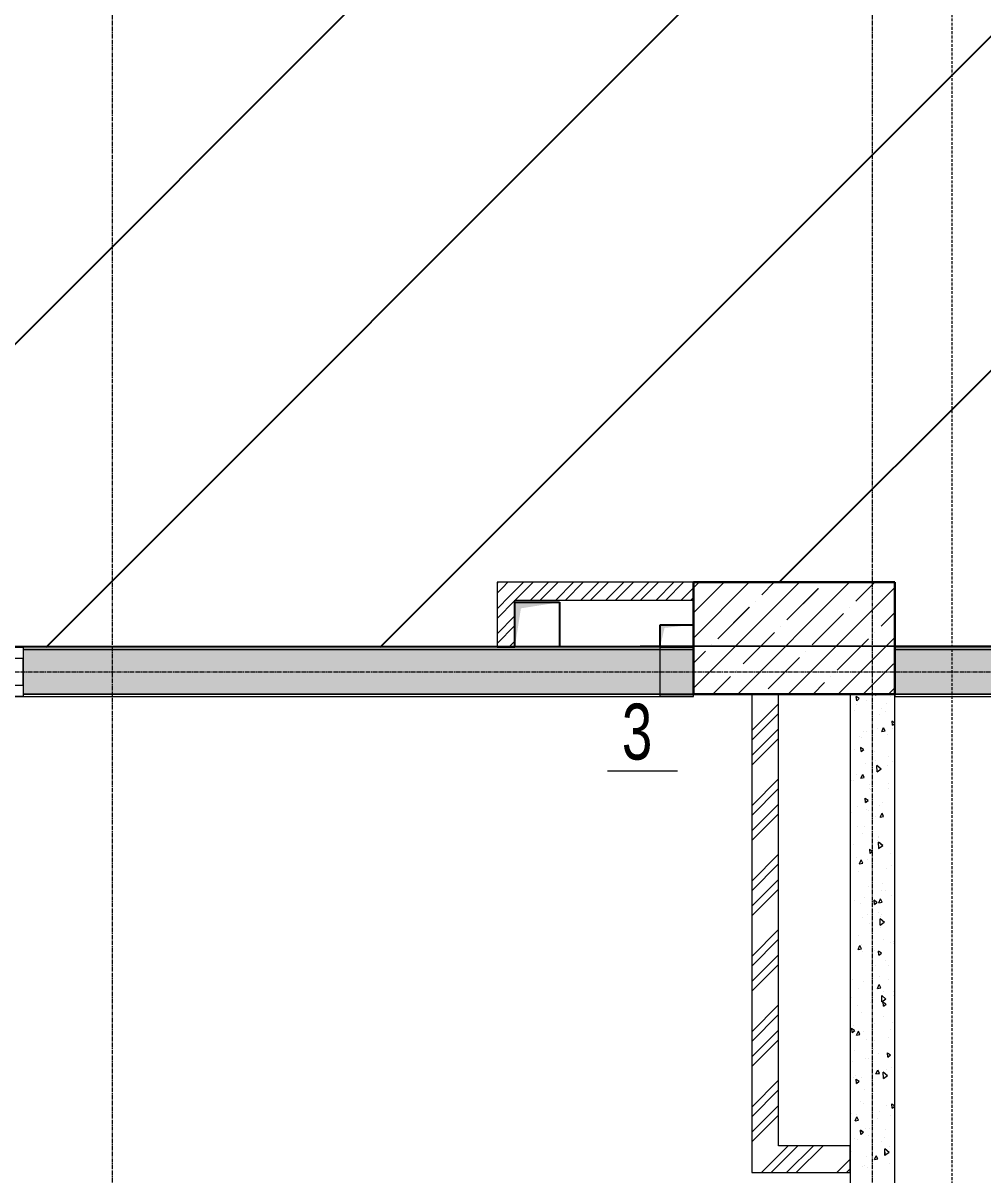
# Model space of a CAD drawing. Header units: millimetres. Extents: x 470010 to 1231400, y -134005 to 421770.
# Drawn here: x 830323 to 834618, y 141763 to 146914 of the extents above; entities that cross this region are included whole.
import ezdxf
from ezdxf.enums import TextEntityAlignment as Align

# ---------------------------------------------------------------- set-up
doc = ezdxf.new("R2010")
doc.units = ezdxf.units.MM
for name, pattern in [('CENTER2', [28.575, 19.05, -3.175, 3.175, -3.175]), ('DASHED', [19.05, 12.7, -6.35]), ('HIDDEN2', [4.7625, 3.175, -1.5875])]:
    doc.linetypes.add(name, pattern=pattern)
doc.layers.get('Defpoints').update_dxf_attribs({"color": 140})
for name, color, linetype, lineweight in [('АР_Витраж', 4, 'Continuous', 13), ('АР_Колонны', 70, 'Continuous', 30), ('АР_Отв. марка', 4, 'Continuous', 9), ('АР_Стены ЖБ', 7, 'Continuous', 35), ('АР_Стены кирпич', 32, 'Continuous', 20), ('АР_Стены ПЕНОблок', 52, 'Continuous', 20), ('АР_Тонкая', 254, 'Continuous', 5), ('АР_Штриховка', 8, 'Continuous', 0), ('ОВ_Отопление', 30, 'Continuous', 5)]:
    doc.layers.add(name, color=color, linetype=linetype, lineweight=lineweight)
doc.layers.add('АР_Делит', color=120, linetype='Continuous', lineweight=0, plot=False)
doc.layers.add('РД_Проем', color=230, linetype='Continuous', lineweight=0, plot=False)
doc.layers.add('РД_Витраж_вн', color=7, linetype='Continuous', true_color=0x148aff)
doc.layers.add('РД_Оси_100', color=7, linetype='Continuous', lineweight=0, true_color=0x525252)
doc.layers.add('РД_проем_инж перемыч_фахверк', color=7, linetype='Continuous', lineweight=18, true_color=0xff1f1f)
doc.styles.add('Arial0', font='arial.ttf')
doc.styles.add('style1', font='ARIALN.TTF')

# ---------------------------------------------------------------- blocks, each defined once
blk = doc.blocks.new('СОШ_2200_АР_ОСИ_М100_28.05.24')
at = {"layer": 'АР_Делит', "color": 251, "linetype": 'DASHED', "true_color": 0x636466}
blk.add_lwpolyline([(114955, 135155), (114955, -355), (93595.036, -355), (93595.036, 13855), (94145, 13855), (94145, 68320), (66055, 68320), (66055, 13857.73), (83455, 13857.73), (83455, -355), (45245, -355), (45245, 13145), (44695, 13145), (44695, 26755), (45245, 26755), (45245, 68320), (20455, 68320), (20455, 26755), (27955, 26755), (27955, 13145), (-355, 13145), (-355, 100855)], dxfattribs=at)
at = {"layer": 'РД_Оси_100', "color": 251, "linetype": 'CENTER2', "true_color": 0x636466}
for p, q in [((24200, -6155), (24200, 139938.679)), ((27600, -6155), (27600, 139938.679)), ((-5954.958, 21300), (29555, 21300))]:
    blk.add_line(p, q, dxfattribs=at)
blk = doc.blocks.new('MOK-МаркаПроема инж.')
blk.add_line((-1.328, -1.754), (1.802, -1.754))
at = {"color": 0, "style": 'Arial0', "width": 0.7}
blk.add_attdef('АР-ПРОЕМ:Коробка', text='', height=2.5, dxfattribs=at).set_placement((0, 0), align=Align.MIDDLE)
blk = doc.blocks.new('A$C9108343f')
at = {"layer": 'АР_Штриховка', "linetype": 'Continuous', "lineweight": 0, "ltscale": 0.5, "true_color": 0x000000}
h = blk.add_hatch(dxfattribs=at)
h.set_pattern_fill('ANSI31', color=18, scale=25, angle=-360, style=0)
h.set_pattern_definition([(45, (-63444.08, 100366.24), (-56.1266, 56.1266), [])])
h.paths.add_polyline_path([(166804.7, 244699.5), (166724.7, 244779.5), (166724.7, 244489.5), (166804.7, 244489.5)], flags=0)
h = blk.add_hatch(dxfattribs=at)
h.set_pattern_fill('ANSI31', color=18, scale=25, style=0)
h.set_pattern_definition([(45, (-63444.08, 100366.24), (-56.1266, 56.1266), [])])
h.paths.add_polyline_path([(167604.1, 244699.5), (167604.1, 244779.5), (166724.7, 244779.5), (166804.7, 244699.5)], flags=0)
at = {"layer": 'АР_Штриховка', "linetype": 'Continuous', "lineweight": 0, "true_color": 0x000000}
h = blk.add_hatch(dxfattribs=at)
h.set_pattern_fill('AR-CONC', color=18, angle=-315, style=0)
h.set_pattern_definition([(95, (-63444.08, 100366.24), (140.09465, 117.55338), [19.05, -209.55]), (40, (-63444.08, 100366.24), (-160.01845, 110.17673), [15.24, -167.64058]), (145.451445, (-63432.4, 100376.04), (-19.9238, 227.7301), [16.19001, -178.09024]), (91.1842, (-63480, 100402.16), (221.41024, 161.95341), [28.575, -314.325]), (141.63556, (-63461.55, 100415.66), (-7.08662, 342.82676), [24.28502, -267.1356]), (36.18415, (-63480, 100402.16), (-7.08662, 342.82676), [22.85997, -251.45973]), (66, (-63453.06, 100411.14), (179.51998, 34.89515), [19.05, -209.55]), (11, (-63453.06, 100411.14), (-86.53993, 173.94119), [15.24, -167.64]), (116.451445, (-63438.1, 100414.05), (92.98005, 208.83634), [16.19001, -178.08994]), (82.5, (-63444.08, 100366.24), (-57.605469, 61.973414), [0, -165.608, 0, -170.18, 0, -168.275]), (52.5, (-63444.08, 100366.24), (-23.589727, 118.087), [0, -97.028, 0, -161.798, 0, -64.135]), (12.5, (-63484.135, 100326.19), (99.927863, 91.826196), [0, -63.5, 0, -198.12, 0, -262.89]), (2.5, (-63502.1, 100308.23), (86.763904, 122.722393), [0, -82.55, 0, -131.572, 0, -186.69])])
h.paths.add_polyline_path([(160703.1, 244479.5), (160703.1, 244279.5), (161704.1, 244279.5), (161704.1, 244479.5)], flags=0)
h.paths.add_polyline_path([(164604.1, 244479.5), (164604.1, 244279.5), (167604.1, 244279.5), (167604.1, 244479.5)], flags=0)
h = blk.add_hatch(dxfattribs=at)
h.set_pattern_fill('AR-CONC', color=18, angle=45, style=0)
h.set_pattern_definition([(95, (-63444.08, 100366.24), (140.09465, 117.55338), [19.05, -209.55]), (40, (-63444.08, 100366.24), (-160.01845, 110.17673), [15.24, -167.64058]), (145.451445, (-63432.4, 100376.04), (-19.9238, 227.7301), [16.19001, -178.09024]), (91.1842, (-63480, 100402.16), (221.41024, 161.95341), [28.575, -314.325]), (141.63556, (-63461.55, 100415.66), (-7.08662, 342.82676), [24.28502, -267.1356]), (36.18415, (-63480, 100402.16), (-7.08662, 342.82676), [22.85997, -251.45973]), (66, (-63453.06, 100411.14), (179.51998, 34.89515), [19.05, -209.55]), (11, (-63453.06, 100411.14), (-86.53993, 173.94119), [15.24, -167.64]), (116.451445, (-63438.1, 100414.05), (92.98005, 208.83634), [16.19001, -178.08994]), (82.5, (-63444.08, 100366.24), (-57.605469, 61.973414), [0, -165.608, 0, -170.18, 0, -168.275]), (52.5, (-63444.08, 100366.24), (-23.589727, 118.087), [0, -97.028, 0, -161.798, 0, -64.135]), (12.5, (-63484.135, 100326.19), (99.927863, 91.826196), [0, -63.5, 0, -198.12, 0, -262.89]), (2.5, (-63502.1, 100308.23), (86.763904, 122.722393), [0, -82.55, 0, -131.572, 0, -186.69])])
h.paths.add_polyline_path([(168504.1, 244479.5), (168504.1, 244279.5), (169404.1, 244279.5), (169404.1, 244479.5)], flags=0)
h.paths.add_polyline_path([(172304.1, 244479.5), (172304.1, 244279.5), (178304.1, 244279.5), (178304.1, 244479.5)], flags=0)
h.paths.add_polyline_path([(181204.1, 244479.5), (181204.1, 244279.5), (185754.1, 244279.5), (185754.1, 244479.5)], flags=0)
h = blk.add_hatch(dxfattribs=at)
h.set_pattern_fill('ANSI32', color=18, scale=25, style=0)
h.set_pattern_definition([(45, (-63444.08, 100366.24), (-168.3798, 168.3798), []), (45, (-63331.83, 100366.24), (-168.3798, 168.3798), [])])
h.paths.add_polyline_path([(167864.1, 242140), (167984.1, 242260), (167984.1, 244279.5), (167864.1, 244279.5)], flags=0)
h = blk.add_hatch(dxfattribs=at)
h.set_pattern_fill('ANSI32', color=18, scale=25, style=0)
h.set_pattern_definition([(45, (-63444.08, 100366.24), (-168.3798, 168.3798), []), (45, (-63331.83, 100366.24), (-168.3798, 168.3798), [])])
h.paths.add_polyline_path([(167984.1, 242260), (167864.1, 242140), (168304.1, 242140), (168304.1, 242260)], flags=0)
at = {"layer": 'ОВ_Отопление', "linetype": 'Continuous', "lineweight": 5, "true_color": 0x000000}
for points in [[(167604.1, 244269.5), (167604.1, 244489.5), (167529.1, 244379.5)], [(167454.1, 244269.5), (167604.1, 244269.5), (167529.1, 244379.5)]]:
    blk.add_hatch(color=18, dxfattribs=at).paths.add_polyline_path(points, flags=0)
at = {"color": 18, "linetype": 'Continuous', "true_color": 0x000000}
for p, q in [((166804.7, 244490.5), (166804.7, 244690.5)), ((166804.7, 244690.5), (167004.7, 244690.5)), ((166804.7, 244490.5), (166804.7, 244690.5)), ((166804.7, 244690.5), (167004.7, 244690.5)), ((167004.7, 244690.5), (167004.7, 244490.5)), ((167004.7, 244690.5), (167004.7, 244490.5)), ((167454.1, 244489.5), (167454.1, 244589.5)), ((167454.1, 244589.5), (167604.1, 244589.5)), ((167454.1, 244489.5), (167454.1, 244589.5)), ((167454.1, 244589.5), (167604.1, 244589.5)), ((167604.1, 244589.5), (167604.1, 244489.5)), ((167604.1, 244589.5), (167604.1, 244489.5)), ((167004.7, 244490.5), (166804.7, 244490.5)), ((167004.7, 244490.5), (166804.7, 244490.5)), ((167604.1, 244489.5), (167454.1, 244489.5)), ((167604.1, 244489.5), (167454.1, 244489.5))]:
    blk.add_line(p, q, dxfattribs=at)
blk.add_lwpolyline([(160804.1, 248479.5), (162964.1, 248479.5), (162964.1, 249379.5), (167604.1, 249379.5), (167604.1, 249579.5), (186123.5, 249579.5), (186024.6, 244500.4), (148704.1, 244484.5), (148664.7, 245989.5), (140924.1, 246026), (140881.3, 249704.6), (148704.1, 249669.5), (148714.1, 259259.5)])
for points in [[(166804.7, 244490.5), (166804.7, 244690.5), (166831.6, 244663.1), (167004.7, 244690.5)], [(166804.7, 244490.5), (166804.7, 244690.5), (166831.6, 244663.1), (167004.7, 244690.5)], [(167454.1, 244489.5), (167454.1, 244589.5), (167474.3, 244575.8), (167604.1, 244589.5)], [(167454.1, 244489.5), (167454.1, 244589.5), (167474.3, 244575.8), (167604.1, 244589.5)]]:
    blk.add_solid(points, dxfattribs=at)
at = {"layer": 'АР_Витраж', "color": 18, "linetype": 'Continuous', "lineweight": 5, "true_color": 0x000000}
for p, q in [((164604.1, 244489.5), (162954.1, 244489.5)), ((164604.1, 244269.5), (162954.1, 244269.5))]:
    blk.add_line(p, q, dxfattribs=at)
at = {"layer": 'АР_Витраж', "color": 18, "linetype": 'Continuous', "lineweight": 15, "true_color": 0x000000}
blk.add_lwpolyline([(164554.1, 244319.5), (164604.1, 244319.5), (164604.1, 244439.5), (164554.1, 244439.5)], close=True, dxfattribs=at)
at = {"layer": 'АР_Колонны', "color": 18, "linetype": 'HIDDEN2', "lineweight": 25, "true_color": 0x000000}
for p, q in [((167604.1, 244779.5), (168504.1, 244779.5)), ((167604.1, 244279.5), (167604.1, 244779.5)), ((168504.1, 244779.5), (168504.1, 244279.5)), ((168504.1, 244279.5), (167604.1, 244279.5))]:
    blk.add_line(p, q, dxfattribs=at)
at = {"layer": 'АР_Колонны', "color": 18, "linetype": 'Continuous', "lineweight": 15, "true_color": 0x000000}
for p, q in [((167604.1, 244779.5), (167604.1, 244279.5)), ((168504.1, 244779.5), (167604.1, 244779.5)), ((168504.1, 244779.5), (167604.1, 244779.5)), ((167604.1, 244779.5), (167604.1, 244279.5)), ((168504.1, 244279.5), (168504.1, 244779.5)), ((168504.1, 244279.5), (168504.1, 244779.5)), ((167604.1, 244279.5), (168504.1, 244279.5)), ((167604.1, 244279.5), (168504.1, 244279.5))]:
    blk.add_line(p, q, dxfattribs=at)
at = {"layer": 'АР_Стены ЖБ', "color": 18, "linetype": 'Continuous', "lineweight": 30, "true_color": 0x000000}
for p, q in [((168504.1, 244779.5), (167604.1, 244779.5)), ((167604.1, 244779.5), (167604.1, 244279.5)), ((168504.1, 244279.5), (168504.1, 244779.5)), ((167604.1, 244279.5), (168504.1, 244279.5))]:
    blk.add_line(p, q, dxfattribs=at)
at = {"layer": 'АР_Стены кирпич', "color": 18, "linetype": 'Continuous', "lineweight": 20, "true_color": 0x000000}
for p, q in [((167984.1, 244279.5), (167864.1, 244279.5)), ((167864.1, 244279.5), (167864.1, 242140)), ((167984.1, 242260), (167984.1, 244279.5)), ((168304.1, 242260), (167984.1, 242260)), ((168304.1, 242140), (168304.1, 242260)), ((167864.1, 242140), (168304.1, 242140))]:
    blk.add_line(p, q, dxfattribs=at)
at = {"layer": 'АР_Стены ПЕНОблок', "color": 18, "linetype": 'Continuous', "lineweight": 20, "true_color": 0x000000}
for p, q in [((166724.7, 244779.5), (166724.7, 244489.5)), ((167604.1, 244779.5), (166724.7, 244779.5)), ((167604.1, 244699.5), (167604.1, 244779.5)), ((166804.7, 244489.5), (166804.7, 244699.5)), ((166804.7, 244699.5), (167604.1, 244699.5)), ((164604.1, 244479.5), (164604.1, 244279.5)), ((167604.1, 244479.5), (164604.1, 244479.5)), ((166724.7, 244489.5), (166804.7, 244489.5)), ((167604.1, 244279.5), (167604.1, 244479.5)), ((168504.1, 244479.5), (168504.1, 244279.5)), ((169404.1, 244479.5), (168504.1, 244479.5)), ((164604.1, 244279.5), (167604.1, 244279.5)), ((168504.1, 244279.5), (168304.1, 244279.5)), ((168304.1, 244279.5), (168304.1, 242260)), ((168504.1, 244279.5), (169404.1, 244279.5)), ((168504.1, 242260), (168504.1, 244279.5)), ((168304.1, 242260), (168304.1, 236979.5)), ((168504.1, 236979.5), (168504.1, 242260))]:
    blk.add_line(p, q, dxfattribs=at)
at = {"layer": 'АР_Тонкая', "color": 18, "linetype": 'Continuous', "lineweight": 0, "true_color": 0x000000}
for p, q in [((164604.1, 244489.5), (164604.1, 244479.5)), ((167604.1, 244489.5), (164604.1, 244489.5)), ((164604.1, 244479.5), (167604.1, 244479.5)), ((167604.1, 244479.5), (167604.1, 244489.5)), ((168504.1, 244489.5), (168504.1, 244479.5)), ((169404.1, 244489.5), (168504.1, 244489.5)), ((168504.1, 244479.5), (169404.1, 244479.5)), ((164604.1, 244279.5), (164604.1, 244269.5)), ((167604.1, 244279.5), (164604.1, 244279.5)), ((164604.1, 244269.5), (167604.1, 244269.5)), ((167604.1, 244269.5), (167604.1, 244279.5)), ((168504.1, 244279.5), (168504.1, 244269.5)), ((169404.1, 244279.5), (168504.1, 244279.5)), ((168504.1, 244269.5), (169404.1, 244269.5))]:
    blk.add_line(p, q, dxfattribs=at)
at = {"layer": 'АР_Штриховка', "color": 18, "linetype": 'Continuous', "lineweight": 5, "true_color": 0x000000}
for p, q in [((167604.1, 244754.9), (167628.6, 244779.5)), ((167604.1, 244530.4), (167853.1, 244779.5)), ((167604.1, 244305.9), (168077.7, 244779.5)), ((167604.1, 244642.7), (167740.9, 244779.5)), ((167802.2, 244279.5), (168302.2, 244779.5)), ((167909.8, 244723.9), (167965.4, 244779.5)), ((168330.7, 244695.8), (168414.4, 244779.5)), ((168022, 244611.6), (168162.3, 244751.9)), ((168026.7, 244279.5), (168504.1, 244756.9)), ((167713.3, 244527.4), (167853.6, 244667.7)), ((167881.7, 244695.8), (167881.7, 244695.8)), ((168302.7, 244667.7), (168302.7, 244667.7)), ((168134.3, 244499.4), (168274.6, 244639.7)), ((168443, 244583.5), (168504.1, 244644.7)), ((167994, 244583.5), (167994, 244583.5)), ((167825.6, 244415.2), (167965.9, 244555.5)), ((168246.5, 244387.1), (168386.8, 244527.4)), ((168251.2, 244279.5), (168504.1, 244532.4)), ((168414.9, 244555.5), (168414.9, 244555.5)), ((167604.1, 244418.2), (167657.2, 244471.3)), ((167685.3, 244499.4), (167685.3, 244499.4)), ((168106.2, 244471.3), (168106.2, 244471.3)), ((167937.8, 244302.9), (168078.1, 244443.2)), ((168363.4, 244279.5), (168499.1, 244415.2)), ((167689.9, 244279.5), (167769.4, 244359)), ((167797.5, 244387.1), (167797.5, 244387.1)), ((168218.5, 244359), (168218.5, 244359)), ((168138.9, 244279.5), (168190.4, 244331)), ((168475.7, 244279.5), (168504.1, 244307.9))]:
    blk.add_line(p, q, dxfattribs=at)
at = {"layer": 'АР_Штриховка', "color": 18, "linetype": 'Continuous', "lineweight": 0, "true_color": 0x000000}
for p, q in [((168345.1, 244259.4), (168331.8, 244268.6)), ((168334, 244250.4), (168332.3, 244269.3)), ((168334, 244250.3), (168345.6, 244260.1)), ((168417.8, 244274.4), (168424.7, 244279.5)), ((168418.1, 244274.3), (168418, 244279.5)), ((168485.1, 244267.4), (168485.1, 244267.4)), ((168306.4, 244238.3), (168306.4, 244238.3)), ((168324, 244206.3), (168324, 244206.3)), ((168334, 244231.4), (168334, 244231.4)), ((168378.1, 244250.7), (168378.1, 244250.7)), ((168446.1, 244216.5), (168446.1, 244216.5)), ((168463.1, 244203.4), (168463.1, 244203.4)), ((168465.4, 244237.1), (168465.4, 244237.1)), ((168435.7, 244188.7), (168435.7, 244188.7)), ((168504.1, 244149.9), (168491.8, 244158.4)), ((168494, 244140.2), (168492.3, 244159.2)), ((168363.2, 244111.5), (168363.2, 244111.5)), ((168378.7, 244114.4), (168378.7, 244114.4)), ((168425.1, 244125.3), (168425.1, 244125.3)), ((168446.1, 244112.2), (168453.8, 244129.6)), ((168446.1, 244112.2), (168461, 244115.1)), ((168461, 244115.1), (168453.8, 244129.6)), ((168469.7, 244098.4), (168469.7, 244098.4)), ((168493.3, 244126.8), (168493.3, 244126.8)), ((168494, 244140.2), (168504.1, 244148.7)), ((168347.6, 244088.2), (168347.6, 244088.2)), ((168356.5, 244086.5), (168356.5, 244086.5)), ((168325.2, 244033.4), (168325.2, 244033.4)), ((168365, 244031.7), (168351.7, 244040.8)), ((168353.9, 244022.6), (168352.2, 244041.6)), ((168353.9, 244022.6), (168365.6, 244032.4)), ((168414.1, 244024.5), (168414.1, 244024.5)), ((168478.4, 243999.8), (168478.4, 243999.8)), ((168371.2, 243970.1), (168371.2, 243970.1)), ((168418.7, 243984.5), (168418.7, 243984.5)), ((168443.5, 243944.8), (168424.5, 243959.9)), ((168425.2, 243931.5), (168424.6, 243960)), ((168424.9, 243931.6), (168443.3, 243945.1)), ((168471.7, 243962.6), (168471.7, 243962.6)), ((168493.2, 243980.4), (168493.2, 243980.4)), ((168312.1, 243893.1), (168312.1, 243893.1)), ((168318.8, 243892.7), (168318.8, 243892.7)), ((168334.5, 243919.7), (168334.5, 243919.7)), ((168353.1, 243903.4), (168360.8, 243920.8)), ((168353.1, 243903.3), (168368.1, 243906.2)), ((168368, 243906.2), (168360.8, 243920.7)), ((168391.7, 243877.1), (168391.7, 243877.1)), ((168392.1, 243857.7), (168392.1, 243857.7)), ((168394.7, 243852), (168394.7, 243852)), ((168474.1, 243880.7), (168474.1, 243880.7)), ((168475.5, 243857.7), (168475.5, 243857.7)), ((168385, 243803.9), (168371.6, 243813.1)), ((168373.8, 243794.9), (168372.1, 243813.9)), ((168373.8, 243794.9), (168385.5, 243804.7)), ((168449.7, 243795.7), (168449.7, 243795.7)), ((168304.9, 243754.4), (168304.9, 243754.4)), ((168312.3, 243751), (168312.3, 243751)), ((168335.7, 243775), (168335.7, 243775)), ((168375.6, 243765.9), (168375.6, 243765.9)), ((168387.4, 243758), (168387.4, 243758)), ((168437.6, 243779.7), (168437.6, 243779.7)), ((168439.6, 243729.5), (168447.4, 243746.9)), ((168454.6, 243732.3), (168447.4, 243746.8)), ((168337.7, 243687.8), (168337.7, 243687.8)), ((168369.9, 243689), (168369.9, 243689)), ((168418.3, 243733.9), (168418.3, 243733.9)), ((168439.6, 243729.4), (168454.6, 243732.3)), ((168359.3, 243656.9), (168359.3, 243656.9)), ((168431.2, 243638.9), (168431.2, 243638.9)), ((168432, 243641), (168432, 243641)), ((168320.2, 243606.1), (168320.2, 243606.1)), ((168404.9, 243576.2), (168391.5, 243585.4)), ((168393.7, 243567.2), (168392.1, 243586.1)), ((168427.5, 243627), (168427.5, 243627)), ((168450.6, 243602), (168431.6, 243617)), ((168432.3, 243588.6), (168431.7, 243617.2)), ((168431.9, 243588.8), (168450.4, 243602.3)), ((168441.9, 243615.8), (168441.9, 243615.8)), ((168331.2, 243547.1), (168331.2, 243547.1)), ((168346.6, 243520.6), (168354.4, 243538)), ((168361.6, 243523.5), (168354.4, 243537.9)), ((168382.9, 243538.8), (168382.9, 243538.8)), ((168393.7, 243567.2), (168405.4, 243576.9)), ((168485.1, 243565), (168485.1, 243565)), ((168343.8, 243488), (168343.8, 243488)), ((168345.3, 243518.3), (168345.3, 243518.3)), ((168346.7, 243520.6), (168361.6, 243523.5)), ((168348.3, 243524.8), (168348.3, 243524.8)), ((168465.5, 243497.7), (168465.5, 243497.7)), ((168488, 243512.1), (168488, 243512.1)), ((168405.9, 243462.8), (168405.9, 243462.8)), ((168450, 243434.1), (168450, 243434.1)), ((168388, 243420.3), (168388, 243420.3)), ((168406.5, 243420.8), (168406.5, 243420.8)), ((168445, 243403.7), (168445, 243403.7)), ((168463.5, 243400.8), (168463.5, 243400.8)), ((168489.1, 243379.6), (168489.1, 243379.6)), ((168326.3, 243358), (168326.3, 243358)), ((168350.1, 243342.2), (168350.1, 243342.2)), ((168367.4, 243369.9), (168367.4, 243369.9)), ((168424.8, 243348.5), (168411.5, 243357.6)), ((168413.6, 243339.4), (168412, 243358.4)), ((168413.7, 243339.4), (168425.3, 243349.2)), ((168433.2, 243346.7), (168440.9, 243364.1)), ((168433.2, 243346.6), (168448.2, 243349.5)), ((168448.1, 243349.5), (168440.9, 243364)), ((168358.3, 243281), (168358.3, 243281)), ((168383.9, 243296), (168383.9, 243296)), ((168430, 243302.7), (168430, 243302.7)), ((168457.7, 243259.1), (168438.6, 243274.2)), ((168439.4, 243245.8), (168438.8, 243274.4)), ((168440.7, 243284.6), (168440.7, 243284.6)), ((168443.6, 243293.3), (168443.6, 243293.3)), ((168391, 243251.8), (168391, 243251.8)), ((168439, 243245.9), (168457.5, 243259.4)), ((168441.5, 243234), (168441.5, 243234)), ((168304.1, 243189.2), (168304.1, 243189.2)), ((168343.7, 243201.5), (168343.7, 243201.5)), ((168453.6, 243184.6), (168453.6, 243184.6)), ((168499.2, 243172), (168499.2, 243172)), ((168340.2, 243137.9), (168347.9, 243155.3)), ((168340.2, 243137.8), (168355.2, 243140.7)), ((168355.2, 243140.7), (168348, 243155.2)), ((168354, 243161.9), (168354, 243161.9)), ((168361.7, 243127.3), (168361.7, 243127.3)), ((168414.6, 243133.7), (168414.6, 243133.7)), ((168444.7, 243120.7), (168431.4, 243129.9)), ((168433.6, 243111.7), (168431.9, 243130.7)), ((168433.6, 243111.7), (168445.3, 243121.5)), ((168485.4, 243167.6), (168485.4, 243167.6)), ((168500.4, 243166.5), (168500.4, 243166.5)), ((168400.5, 243074.7), (168400.5, 243074.7)), ((168462.5, 243088.5), (168462.5, 243088.5)), ((168398.7, 243044.9), (168398.7, 243044.9)), ((168419.3, 243065.3), (168419.3, 243065.3)), ((168438.2, 243015.6), (168438.2, 243015.6)), ((168477.2, 243066.5), (168477.2, 243066.5)), ((168304.1, 243003), (168305.2, 243003.9)), ((168304.6, 243003.2), (168304.1, 243003.6)), ((168316.1, 243005.3), (168316.1, 243005.3)), ((168362.5, 242996.6), (168362.5, 242996.6)), ((168426.7, 242963.9), (168434.5, 242981.3)), ((168426.8, 242963.8), (168441.7, 242966.7)), ((168441.7, 242966.7), (168434.5, 242981.2)), ((168476.9, 243003.3), (168476.9, 243003.3)), ((168311.9, 242922.1), (168311.9, 242922.1)), ((168340.1, 242963.1), (168340.1, 242963.1)), ((168464.8, 242916.3), (168445.7, 242931.4)), ((168446.5, 242903), (168445.9, 242931.6)), ((168446.1, 242903.1), (168464.6, 242916.6)), ((168456, 242947.7), (168456, 242947.7)), ((168498.4, 242930.3), (168498.4, 242930.3)), ((168500.8, 242948.4), (168500.8, 242948.4)), ((168339.7, 242887.3), (168339.7, 242887.3)), ((168397.7, 242901.1), (168397.7, 242901.1)), ((168464.7, 242893), (168451.3, 242902.2)), ((168453.5, 242884), (168451.8, 242902.9)), ((168453.5, 242884), (168465.2, 242893.8)), ((168461.8, 242897.5), (168461.8, 242897.5)), ((168356.1, 242855.9), (168356.1, 242855.9)), ((168455.3, 242839.1), (168455.3, 242839.1)), ((168494.1, 242811.2), (168494.1, 242811.2)), ((168324.6, 242775.4), (168311.2, 242784.6)), ((168313.4, 242766.4), (168311.7, 242785.4)), ((168313.4, 242766.4), (168325.1, 242776.2)), ((168318.1, 242796.2), (168318.1, 242796.2)), ((168333.8, 242755.1), (168341.5, 242772.5)), ((168348.7, 242757.9), (168341.5, 242772.4)), ((168363.3, 242769.2), (168363.3, 242769.2)), ((168411.6, 242807.6), (168411.6, 242807.6)), ((168485.4, 242779.4), (168485.4, 242779.4)), ((168333.8, 242755), (168348.7, 242757.9)), ((168375.8, 242734.3), (168375.8, 242734.3)), ((168412.9, 242729.1), (168412.9, 242729.1)), ((168474.9, 242742.8), (168474.9, 242742.8)), ((168304.2, 242692.2), (168304.2, 242692.2)), ((168324.9, 242684.8), (168324.9, 242684.8)), ((168407.4, 242688.4), (168407.4, 242688.4)), ((168433.4, 242672.3), (168433.4, 242672.3)), ((168484.6, 242665.3), (168471.2, 242674.5)), ((168473.4, 242656.2), (168471.8, 242675.2)), ((168473.4, 242656.2), (168485.1, 242666)), ((168313, 242637.3), (168313, 242637.3)), ((168375, 242651), (168375, 242651)), ((168386.9, 242651.1), (168386.9, 242651.1)), ((168491, 242610.3), (168491, 242610.3)), ((168320.6, 242565.7), (168320.6, 242565.7)), ((168327.8, 242574.1), (168327.8, 242574.1)), ((168344.5, 242547.7), (168331.1, 242556.9)), ((168333.3, 242538.7), (168331.7, 242557.7)), ((168353.5, 242565.5), (168353.5, 242565.5)), ((168420.3, 242581.1), (168428, 242598.5)), ((168420.3, 242581.1), (168435.3, 242584)), ((168435.3, 242584), (168428.1, 242598.5)), ((168452, 242571.5), (168452, 242571.5)), ((168471.9, 242573.5), (168452.8, 242588.6)), ((168453.5, 242560.2), (168453, 242588.7)), ((168453.2, 242560.3), (168471.7, 242573.8)), ((168468.5, 242602.1), (168468.5, 242602.1)), ((168333.3, 242538.7), (168345, 242548.5)), ((168368.5, 242510.2), (168368.5, 242510.2)), ((168410.5, 242533), (168410.5, 242533)), ((168411.1, 242503.6), (168411.1, 242503.6)), ((168351.4, 242456), (168351.4, 242456)), ((168312.3, 242405.1), (168312.3, 242405.1)), ((168331.9, 242401.3), (168331.9, 242401.3)), ((168365.3, 242448.7), (168365.3, 242448.7)), ((168434, 242414.9), (168434, 242414.9)), ((168468.8, 242441.6), (168468.8, 242441.6)), ((168504.1, 242437.8), (168491.2, 242446.7)), ((168493.3, 242428.5), (168491.7, 242447.5)), ((168493.3, 242428.5), (168504.1, 242437.5)), ((168327.3, 242372.3), (168335.1, 242389.7)), ((168327.3, 242372.2), (168342.3, 242375.1)), ((168342.3, 242375.1), (168335.1, 242389.6)), ((168425.3, 242383.5), (168425.3, 242383.5)), ((168487.3, 242397.2), (168487.3, 242397.2)), ((168364.4, 242320), (168351.1, 242329.2)), ((168353.2, 242311), (168351.6, 242329.9)), ((168353.3, 242310.9), (168364.9, 242320.7)), ((168375, 242337.9), (168375, 242337.9)), ((168387.4, 242305.4), (168387.4, 242305.4)), ((168389.5, 242339.4), (168389.5, 242339.4)), ((168457.6, 242296.8), (168457.6, 242296.8)), ((168465, 242334.2), (168465, 242334.2)), ((168325.4, 242291.7), (168325.4, 242291.7)), ((168335.9, 242287), (168335.9, 242287)), ((168447.1, 242277.4), (168447.1, 242277.4)), ((168478.9, 242230.7), (168459.9, 242245.7)), ((168460.6, 242217.3), (168460, 242245.9)), ((168480.9, 242256.5), (168480.9, 242256.5)), ((168310, 242234.5), (168310, 242234.5)), ((168378.3, 242211.4), (168378.3, 242211.4)), ((168398.6, 242219.8), (168398.6, 242219.8)), ((168413.9, 242198.4), (168421.6, 242215.8)), ((168413.9, 242198.3), (168428.8, 242201.2)), ((168428.8, 242201.2), (168421.6, 242215.7)), ((168460.3, 242217.5), (168478.7, 242231)), ((168460.7, 242215), (168460.7, 242215)), ((168359.5, 242169), (168359.5, 242169)), ((168367.6, 242172.5), (168367.6, 242172.5)), ((168381, 242164.6), (168381, 242164.6)), ((168481.2, 242178.7), (168481.2, 242178.7))]:
    blk.add_line(p, q, dxfattribs=at)
at = {"layer": 'ОВ_Отопление', "color": 18, "linetype": 'Continuous', "lineweight": 9, "true_color": 0x000000}
for p, q in [((167604.1, 244489.5), (167454.1, 244489.5)), ((167454.1, 244269.5), (167454.1, 244489.5)), ((167604.1, 244269.5), (167604.1, 244489.5)), ((167604.1, 244269.5), (167454.1, 244269.5))]:
    blk.add_line(p, q, dxfattribs=at)
at = {"layer": 'РД_Витраж_вн', "color": 18, "linetype": 'Continuous', "lineweight": 15, "true_color": 0x000000}
for p, q in [((161704.1, 244489.5), (164604.1, 244489.5)), ((161704.1, 244269.5), (164604.1, 244269.5))]:
    blk.add_line(p, q, dxfattribs=at)
at = {"layer": 'РД_Проем', "color": 18, "linetype": 'Continuous', "lineweight": 15, "true_color": 0x000000}
for p, q in [((161704.1, 244489.5), (164604.1, 244489.5)), ((161704.1, 244269.5), (164604.1, 244269.5))]:
    blk.add_line(p, q, dxfattribs=at)
at = {"layer": 'РД_проем_инж перемыч_фахверк', "color": 18, "linetype": 'Continuous', "lineweight": 15, "true_color": 0x000000}
for p, q in [((164604.1, 244489.5), (161704.1, 244489.5)), ((164604.1, 244269.5), (161704.1, 244269.5))]:
    blk.add_line(p, q, dxfattribs=at)
at = {"layer": 'АР_Отв. марка', "color": 18, "linetype": 'Continuous', "lineweight": 15, "true_color": 0x000000, "xscale": 100, "yscale": 100, "zscale": 100}
blk.add_blockref('MOK-МаркаПроема инж.', (167351.4, 244112.1, 580), dxfattribs=at).add_auto_attribs({'АР-ПРОЕМ:Коробка': '3'})
at = {"layer": 'РД_Оси_100'}
blk.add_blockref('СОШ_2200_АР_ОСИ_М100_28.05.24', (140804.1, 223079.5), dxfattribs=at)
at = {"layer": 'Defpoints', "color": 18, "true_color": 0x000000, "style": 'style1'}
for p in [(143949.3, 316089.1), (143975, 281639.5), (143890.4, 273244.7), (143840, 264276.8), (143967.8, 254892.4), (12252, 104178.1), (12382.6, 96023.1)]:
    blk.add_attdef('АР-ПОМЕЩЕНИЕ:НАИМЕНОВАНИЕ', text='', height=100, dxfattribs=at).set_placement(p, align=Align.MIDDLE)
at = {"layer": 'Defpoints', "color": 18, "true_color": 0x000000, "style": 'style1', "flags": 8}
for p in [(143951.3, 279099.1), (143848.3, 269251.1), (143875.3, 260094.2), (144049.7, 250824.7), (163419.3, 238153.4), (155897.5, 237966), (183037.2, 237966), (143342.9, 237876.2)]:
    blk.add_attdef('АР-ПОМЕЩЕНИЕ:НАИМЕНОВАНИЕ', text='', height=100, dxfattribs=at).set_placement(p, align=Align.MIDDLE)

msp = doc.modelspace()

# ---------------------------------------------------------------- hatches: boundary and pattern name
h = msp.add_hatch()
h.set_pattern_fill('ANSI31', color=3, scale=333)
h.paths.add_polyline_path([(817822.706, 156413.251), (817822.706, 156633.251), (818712.706, 156633.251), (818712.706, 157213.251), (818712.706, 158463.251), (818712.706, 158793.251), (818142.704, 158793.251), (818142.704, 158993.251), (818142.704, 159018.251), (818142.708, 160493.251), (818142.709, 160913.252), (818142.71, 161403.25), (817492.706, 161403.25), (815492.706, 161403.25), (815152.698, 161403.25), (815152.705, 158893.25), (814432.706, 158893.25), (814432.706, 158113.25), (814432.706, 157813.251), (814432.706, 154913.25), (814432.706, 154413.251), (814432.706, 153513.25), (814432.706, 149823.25), (814432.706, 149520.89), (814422.706, 149510.89), (814422.706, 149303.25), (813222.703, 149303.25), (813222.703, 149523.25), (807026.355, 149523.251), (806792.706, 149289.602), (806792.706, 149514.108), (806642.706, 149364.108), (806642.706, 149303.251), (806642.706, 148813.25), (806638.097, 146163.251), (806642.706, 146163.251), (806642.706, 145623.251), (806792.706, 145623.251), (813222.706, 145623.251), (813222.706, 145903.251), (814423.268, 145903.251), (814423.268, 145582.591), (814422.706, 145582.028), (814422.706, 145403.251), (814422.706, 144123.251), (815822.706, 144123.251), (818721.706, 144123.251), (818722.706, 144123.251), (819622.706, 144123.251), (823122.706, 144123.251), (824322.706, 144123.251), (825522.706, 144123.251), (826422.706, 144123.251), (827422.706, 144123.251), (830322.706, 144123.251), (832443.315, 144123.251), (832443.315, 144413.251), (833322.706, 144413.251), (834245.277, 144413.251), (834222.706, 144390.68), (834222.706, 144123.251), (835122.706, 144123.251), (838022.706, 144123.251), (844022.706, 144123.251), (846922.706, 144123.251), (851466.776, 144123.251), (851472.706, 144129.18), (851472.706, 144563.251), (851762.706, 144563.251), (851762.706, 146914.25), (851762.706, 148713.251), (851472.706, 148713.251), (850377.706, 148713.251), (850377.706, 149213.251), (849177.706, 149213.251), (849177.706, 148713.251), (848277.706, 148713.251), (848277.706, 149213.251), (847077.706, 149213.251), (847077.706, 148713.251), (846177.706, 148713.251), (846177.706, 149213.251), (842877.706, 149213.251), (842877.706, 148713.251), (841977.706, 148713.251), (841977.706, 149213.251), (840777.706, 149213.251), (840777.706, 148713.251), (839877.706, 148713.251), (839877.706, 149213.251), (838677.706, 149213.251), (838677.706, 148713.251), (837777.706, 148713.251), (837777.706, 149213.251), (834477.706, 149213.251), (834477.706, 148713.251), (834222.706, 148713.251), (833322.706, 148713.251), (833322.706, 149213.251), (826722.706, 149213.251), (826722.706, 148993.251), (826872.706, 148993.251), (826872.706, 148843.251), (826664.184, 148843.251), (826522.706, 148701.772), (826522.706, 148233.25), (826524.424, 148233.25), (826524.424, 148113.25), (824942.706, 148113.251), (824822.706, 148113.251), (819922.706, 148113.251), (817822.706, 148113.251), (817822.706, 148313.251), (817822.706, 150513.251), (817822.706, 150713.251), (817822.706, 152013.251)])
h.paths.add_polyline_path([(816578.934, 147228.245), (816578.934, 146828.245), (815578.934, 146828.245), (815578.934, 147228.245)], flags=16)
h.paths.add_polyline_path([(828437.705, 148234.002), (827887.705, 148233.761), (827887.758, 148113.761), (828437.758, 148114.002)], flags=0)
h.paths.add_polyline_path([(826922.706, 149014.057), (827042.706, 149014.057), (827042.706, 148233.391), (827067.653, 148233.402), (827642.706, 148233.654), (827742.706, 148233.697), (827742.706, 149014.057), (827862.706, 149014.057), (827862.706, 148233.75), (828462.705, 148234.013), (828562.706, 148234.057), (828562.706, 149013.251), (828682.706, 149013.251), (828682.706, 148114.109), (828462.759, 148114.013), (828462.758, 148114.013), (827862.758, 148113.75), (827862.706, 148113.75), (827642.758, 148113.654), (827042.759, 148113.391), (827042.706, 148113.391), (826722.759, 148113.25), (826722.706, 148233.25), (826922.706, 148233.338)], flags=16)
h.paths.add_polyline_path([(827642.653, 148233.654), (827642.706, 148233.654), (827642.758, 148113.654), (827617.706, 148113.643), (827617.653, 148233.643)], flags=0)
h.paths.add_polyline_path([(818060.384, 156364.651), (818446.674, 156364.651), (818446.674, 156665.265), (818060.384, 156665.265)], flags=25)
at = {"layer": 'АР_Штриховка', "linetype": 'Continuous', "lineweight": 0, "ltscale": 0.5, "true_color": 0x000000}
h = msp.add_hatch(dxfattribs=at)
h.set_pattern_fill('ANSI31', color=18, scale=25, angle=-360, style=0)
h.set_pattern_definition([(45, (602274.53, 6e-11), (-56.1266, 56.1266), [])])
h.paths.add_polyline_path([(832523.315, 144333.251), (832443.315, 144413.251), (832443.315, 144123.251), (832523.315, 144123.251)], flags=0)
h = msp.add_hatch(dxfattribs=at)
h.set_pattern_fill('ANSI31', color=18, scale=25, style=0)
h.set_pattern_definition([(45, (602274.53, 3e-11), (-56.1266, 56.1266), [])])
h.paths.add_polyline_path([(833322.706, 144333.251), (833322.706, 144413.251), (832443.315, 144413.251), (832523.315, 144333.251)], flags=0)
at = {"layer": 'АР_Штриховка', "linetype": 'Continuous', "lineweight": 0, "true_color": 0x000000}
h = msp.add_hatch(dxfattribs=at)
h.set_pattern_fill('AR-CONC', color=18, angle=-315, style=0)
h.set_pattern_definition([(95, (602274.53, -3e-09), (140.09465, 117.55338), [19.05, -209.55]), (40, (602274.53, -3e-09), (-160.01845, 110.17673), [15.24, -167.64058]), (145.451445, (602286.2, 9.8), (-19.9238, 227.7301), [16.19001, -178.09024]), (91.1842, (602238.6, 35.92), (221.41024, 161.95341), [28.575, -314.325]), (141.63556, (602257.06, 49.42), (-7.08662, 342.82676), [24.28502, -267.1356]), (36.18415, (602238.6, 35.92), (-7.08662, 342.82676), [22.85997, -251.45973]), (66, (602265.55, 44.9), (179.51998, 34.89515), [19.05, -209.55]), (11, (602265.55, 44.9), (-86.53993, 173.94119), [15.24, -167.64]), (116.451445, (602280.51, 47.81), (92.98005, 208.83634), [16.19001, -178.08994]), (82.5, (602274.53, -3e-09), (-57.605469, 61.973414), [0, -165.608, 0, -170.18, 0, -168.275]), (52.5, (602274.53, -3e-09), (-23.589727, 118.087), [0, -97.028, 0, -161.798, 0, -64.135]), (12.5, (602234.48, -40.05), (99.927863, 91.826196), [0, -63.5, 0, -198.12, 0, -262.89]), (2.5, (602216.52, -58.01), (86.763904, 122.722393), [0, -82.55, 0, -131.572, 0, -186.69])])
h.paths.add_polyline_path([(826421.706, 144113.251), (826421.706, 143913.251), (827422.706, 143913.251), (827422.706, 144113.251)], flags=0)
h.paths.add_polyline_path([(830322.706, 144113.251), (830322.706, 143913.251), (833322.706, 143913.251), (833322.706, 144113.251)], flags=0)
h = msp.add_hatch(dxfattribs=at)
h.set_pattern_fill('AR-CONC', color=18, angle=45, style=0)
h.set_pattern_definition([(95, (602274.53, 0), (140.09465, 117.55338), [19.05, -209.55]), (40, (602274.53, 0), (-160.01845, 110.17673), [15.24, -167.64058]), (145.451445, (602286.2, 9.8), (-19.9238, 227.7301), [16.19001, -178.09024]), (91.1842, (602238.6, 35.92), (221.41024, 161.95341), [28.575, -314.325]), (141.63556, (602257.06, 49.42), (-7.08662, 342.82676), [24.28502, -267.1356]), (36.18415, (602238.6, 35.92), (-7.08662, 342.82676), [22.85997, -251.45973]), (66, (602265.55, 44.9), (179.51998, 34.89515), [19.05, -209.55]), (11, (602265.55, 44.9), (-86.53993, 173.94119), [15.24, -167.64]), (116.451445, (602280.51, 47.81), (92.98005, 208.83634), [16.19001, -178.08994]), (82.5, (602274.53, 0), (-57.605469, 61.973414), [0, -165.608, 0, -170.18, 0, -168.275]), (52.5, (602274.53, 0), (-23.589727, 118.087), [0, -97.028, 0, -161.798, 0, -64.135]), (12.5, (602234.48, -40.05), (99.927863, 91.826196), [0, -63.5, 0, -198.12, 0, -262.89]), (2.5, (602216.52, -58.01), (86.763904, 122.722393), [0, -82.55, 0, -131.572, 0, -186.69])])
h.paths.add_polyline_path([(834222.706, 144113.251), (834222.706, 143913.251), (835122.706, 143913.251), (835122.706, 144113.251)], flags=0)
h.paths.add_polyline_path([(838022.706, 144113.251), (838022.706, 143913.251), (844022.706, 143913.251), (844022.706, 144113.251)], flags=0)
h.paths.add_polyline_path([(846922.706, 144113.251), (846922.706, 143913.251), (851472.706, 143913.251), (851472.706, 144113.251)], flags=0)
h = msp.add_hatch(dxfattribs=at)
h.set_pattern_fill('ANSI32', color=18, scale=25, style=0)
h.set_pattern_definition([(45, (602274.53, -9e-11), (-168.3798, 168.3798), []), (45, (602386.78, -9e-11), (-168.3798, 168.3798), [])])
h.paths.add_polyline_path([(833582.706, 141773.781), (833702.706, 141893.781), (833702.706, 143913.25), (833582.706, 143913.25)], flags=0)
h = msp.add_hatch(dxfattribs=at)
h.set_pattern_fill('ANSI32', color=18, scale=25, style=0)
h.set_pattern_definition([(45, (602274.53, 0), (-168.3798, 168.3798), []), (45, (602386.78, 0), (-168.3798, 168.3798), [])])
h.paths.add_polyline_path([(833702.706, 141893.781), (833582.706, 141773.781), (834022.706, 141773.781), (834022.706, 141893.781)], flags=0)
at = {"layer": 'ОВ_Отопление', "linetype": 'Continuous', "lineweight": 5, "true_color": 0x000000}
for points in [[(833322.706, 143903.251), (833322.706, 144123.251), (833247.706, 144013.251)], [(833172.706, 143903.251), (833322.706, 143903.251), (833247.706, 144013.251)]]:
    msp.add_hatch(color=18, dxfattribs=at).paths.add_polyline_path(points, flags=0)

# ---------------------------------------------------------------- linework, layer by layer
at = {"color": 18, "linetype": 'Continuous', "true_color": 0x000000}
for p, q in [((832523.315, 144124.22), (832523.315, 144324.22)), ((832523.315, 144324.22), (832723.315, 144324.22)), ((832523.315, 144124.22), (832523.315, 144324.22)), ((832523.315, 144324.22), (832723.315, 144324.22)), ((832723.315, 144324.22), (832723.315, 144124.22)), ((832723.315, 144324.22), (832723.315, 144124.22)), ((833172.706, 144123.251), (833172.706, 144223.251)), ((833172.706, 144223.251), (833322.706, 144223.251)), ((833172.706, 144123.251), (833172.706, 144223.251)), ((833172.706, 144223.251), (833322.706, 144223.251)), ((833322.706, 144223.251), (833322.706, 144123.251)), ((833322.706, 144223.251), (833322.706, 144123.251)), ((832723.315, 144124.22), (832523.315, 144124.22)), ((832723.315, 144124.22), (832523.315, 144124.22)), ((833322.706, 144123.251), (833172.706, 144123.251)), ((833322.706, 144123.251), (833172.706, 144123.251))]:
    msp.add_line(p, q, dxfattribs=at)
msp.add_lwpolyline([(826522.706, 148113.25), (828682.706, 148113.25), (828682.706, 149013.251), (833322.706, 149013.251), (833322.706, 149213.251), (851842.142, 149213.251), (851743.238, 144134.142), (814422.706, 144118.251), (814383.268, 145623.251), (806642.706, 145659.752), (806599.923, 149338.31), (814422.706, 149303.25), (814432.706, 158893.25)])
for points in [[(832523.315, 144124.22), (832523.315, 144324.22), (832550.245, 144296.904), (832723.315, 144324.22)], [(832523.315, 144124.22), (832523.315, 144324.22), (832550.245, 144296.904), (832723.315, 144324.22)], [(833172.706, 144123.251), (833172.706, 144223.251), (833192.903, 144209.593), (833322.706, 144223.251)], [(833172.706, 144123.251), (833172.706, 144223.251), (833192.903, 144209.593), (833322.706, 144223.251)]]:
    msp.add_solid(points, dxfattribs=at)
at = {"layer": 'АР_Витраж', "color": 18, "linetype": 'Continuous', "lineweight": 5, "true_color": 0x000000}
for p, q in [((830322.706, 144123.251), (828672.706, 144123.251)), ((830322.706, 143903.251), (828672.706, 143903.251))]:
    msp.add_line(p, q, dxfattribs=at)
at = {"layer": 'АР_Витраж', "color": 18, "linetype": 'Continuous', "lineweight": 15, "true_color": 0x000000}
msp.add_lwpolyline([(830272.706, 143953.251), (830322.706, 143953.251), (830322.706, 144073.251), (830272.706, 144073.251)], close=True, dxfattribs=at)
at = {"layer": 'АР_Колонны', "color": 18, "linetype": 'HIDDEN2', "lineweight": 25, "true_color": 0x000000}
for p, q in [((833322.706, 144413.251), (834222.706, 144413.251)), ((833322.706, 143913.251), (833322.706, 144413.251)), ((834222.706, 144413.251), (834222.706, 143913.251)), ((834222.706, 143913.251), (833322.706, 143913.251))]:
    msp.add_line(p, q, dxfattribs=at)
at = {"layer": 'АР_Колонны', "color": 18, "linetype": 'Continuous', "lineweight": 15, "true_color": 0x000000}
for p, q in [((833322.706, 144413.251), (833322.706, 143913.251)), ((834222.706, 144413.251), (833322.706, 144413.251)), ((834222.706, 144413.251), (833322.706, 144413.251)), ((833322.706, 144413.251), (833322.706, 143913.251)), ((834222.706, 143913.251), (834222.706, 144413.251)), ((834222.706, 143913.251), (834222.706, 144413.251)), ((833322.706, 143913.251), (834222.706, 143913.251)), ((833322.706, 143913.251), (834222.706, 143913.251))]:
    msp.add_line(p, q, dxfattribs=at)
at = {"layer": 'АР_Стены ЖБ', "color": 18, "linetype": 'Continuous', "lineweight": 30, "true_color": 0x000000}
for p, q in [((834222.706, 144413.251), (833322.706, 144413.251)), ((833322.706, 144413.251), (833322.706, 143913.251)), ((834222.706, 143913.251), (834222.706, 144413.251)), ((833322.706, 143913.251), (834222.706, 143913.251))]:
    msp.add_line(p, q, dxfattribs=at)
at = {"layer": 'АР_Стены кирпич', "color": 18, "linetype": 'Continuous', "lineweight": 20, "true_color": 0x000000}
for p, q in [((833702.706, 143913.25), (833582.706, 143913.25)), ((833582.706, 143913.25), (833582.706, 141773.781)), ((833702.706, 141893.781), (833702.706, 143913.25)), ((834022.706, 141893.781), (833702.706, 141893.781)), ((834022.706, 141773.781), (834022.706, 141893.781)), ((833582.706, 141773.781), (834022.706, 141773.781))]:
    msp.add_line(p, q, dxfattribs=at)
at = {"layer": 'АР_Стены ПЕНОблок', "color": 18, "linetype": 'Continuous', "lineweight": 20, "true_color": 0x000000}
for p, q in [((832443.315, 144413.251), (832443.315, 144123.251)), ((833322.706, 144413.251), (832443.315, 144413.251)), ((833322.706, 144333.251), (833322.706, 144413.251)), ((832523.315, 144123.251), (832523.315, 144333.251)), ((832523.315, 144333.251), (833322.706, 144333.251)), ((832443.315, 144123.251), (832523.315, 144123.251)), ((830322.706, 144113.251), (830322.706, 143913.251)), ((833322.706, 144113.251), (830322.706, 144113.251)), ((833322.706, 143913.251), (833322.706, 144113.251)), ((834222.706, 144113.251), (834222.706, 143913.251)), ((835122.706, 144113.251), (834222.706, 144113.251)), ((830322.706, 143913.251), (833322.706, 143913.251)), ((834222.706, 143913.251), (834022.706, 143913.251)), ((834022.706, 143913.251), (834022.706, 141893.781)), ((834222.706, 143913.251), (835122.706, 143913.251)), ((834222.706, 141893.781), (834222.706, 143913.251)), ((834022.706, 141893.781), (834022.706, 136613.251)), ((834222.706, 136613.251), (834222.706, 141893.781))]:
    msp.add_line(p, q, dxfattribs=at)
at = {"layer": 'АР_Тонкая', "color": 18, "linetype": 'Continuous', "lineweight": 0, "true_color": 0x000000}
for p, q in [((830322.706, 144123.251), (830322.706, 144113.251)), ((833322.706, 144123.251), (830322.706, 144123.251)), ((833322.706, 144113.251), (833322.706, 144123.251)), ((834222.706, 144123.251), (834222.706, 144113.251)), ((835122.706, 144123.251), (834222.706, 144123.251)), ((830322.706, 144113.251), (833322.706, 144113.251)), ((834222.706, 144113.251), (835122.706, 144113.251)), ((830322.706, 143913.251), (830322.706, 143903.251)), ((833322.706, 143913.251), (830322.706, 143913.251)), ((830322.706, 143903.251), (833322.706, 143903.251)), ((833322.706, 143903.251), (833322.706, 143913.251)), ((834222.706, 143913.251), (834222.706, 143903.251)), ((835122.706, 143913.251), (834222.706, 143913.251)), ((834222.706, 143903.251), (835122.706, 143903.251))]:
    msp.add_line(p, q, dxfattribs=at)
at = {"layer": 'АР_Штриховка', "color": 18, "linetype": 'Continuous', "lineweight": 5, "true_color": 0x000000}
for p, q in [((833322.706, 144388.705), (833347.251, 144413.251)), ((833322.706, 144164.199), (833571.758, 144413.251)), ((833322.706, 143939.693), (833796.264, 144413.251)), ((833322.706, 144276.452), (833459.505, 144413.251)), ((833520.77, 143913.251), (834020.77, 144413.251)), ((833628.377, 144357.617), (833684.011, 144413.251)), ((833740.631, 144245.364), (833880.947, 144385.68)), ((833745.277, 143913.251), (834222.706, 144390.68)), ((834049.327, 144329.554), (834133.024, 144413.251)), ((833431.934, 144161.174), (833572.251, 144301.491)), ((834161.58, 144217.301), (834222.706, 144278.426)), ((833852.884, 144133.111), (833993.2, 144273.427)), ((833544.188, 144048.921), (833684.504, 144189.237)), ((833965.137, 144020.858), (834105.454, 144161.174)), ((833969.783, 143913.251), (834222.706, 144166.173)), ((833322.706, 144051.946), (833375.808, 144105.047)), ((833656.441, 143936.668), (833796.757, 144076.984)), ((834082.037, 143913.251), (834217.707, 144048.921)), ((833408.517, 143913.251), (833488.061, 143992.794)), ((833857.53, 143913.251), (833909.01, 143964.731)), ((834194.29, 143913.251), (834222.706, 143941.667))]:
    msp.add_line(p, q, dxfattribs=at)
at = {"layer": 'АР_Штриховка', "color": 18, "linetype": 'Continuous', "lineweight": 0, "true_color": 0x000000}
for p, q in [((834063.724, 143893.14), (834050.389, 143902.322)), ((834052.563, 143884.109), (834050.903, 143903.087)), ((834052.57, 143884.101), (834064.245, 143893.897)), ((834136.381, 143908.179), (834143.314, 143913.251)), ((834136.722, 143908.057), (834136.615, 143913.251)), ((834164.666, 143746), (834172.414, 143763.403)), ((834179.639, 143748.824), (834172.428, 143763.32)), ((834222.706, 143783.677), (834210.407, 143792.145)), ((834212.582, 143773.932), (834210.921, 143792.91)), ((834212.589, 143773.924), (834222.706, 143782.414)), ((834164.695, 143745.923), (834179.655, 143748.831)), ((834083.648, 143665.41), (834070.313, 143674.592)), ((834072.487, 143656.379), (834070.827, 143675.357)), ((834072.494, 143656.371), (834084.168, 143666.167)), ((834071.686, 143537.164), (834079.434, 143554.567)), ((834086.659, 143539.988), (834079.448, 143554.483)), ((834162.129, 143578.561), (834143.087, 143593.634)), ((834143.809, 143565.23), (834143.218, 143593.799)), ((834143.468, 143565.353), (834161.919, 143578.849)), ((834071.715, 143537.087), (834086.675, 143539.994)), ((834103.572, 143437.68), (834090.237, 143446.862)), ((834092.411, 143428.649), (834090.75, 143447.626)), ((834092.418, 143428.641), (834104.092, 143438.437)), ((834158.226, 143363.222), (834165.974, 143380.625)), ((834158.255, 143363.145), (834173.215, 143366.053)), ((834173.199, 143366.047), (834165.988, 143380.542)), ((834169.215, 143235.735), (834150.174, 143250.807)), ((834150.895, 143222.403), (834150.305, 143250.972)), ((834123.495, 143209.95), (834110.161, 143219.132)), ((834112.335, 143200.919), (834110.674, 143219.896)), ((834112.341, 143200.911), (834124.016, 143210.707)), ((834150.554, 143222.526), (834169.005, 143236.022)), ((834065.246, 143154.386), (834072.994, 143171.789)), ((834065.275, 143154.309), (834080.235, 143157.217)), ((834080.219, 143157.211), (834073.008, 143171.706)), ((834143.419, 142982.22), (834130.084, 142991.401)), ((834132.258, 142973.189), (834130.598, 142992.166)), ((834151.786, 142980.444), (834159.534, 142997.847)), ((834166.759, 142983.269), (834159.548, 142997.765)), ((834132.265, 142973.18), (834143.94, 142982.977)), ((834151.815, 142980.368), (834166.775, 142983.276)), ((834176.302, 142892.908), (834157.261, 142907.981)), ((834157.982, 142879.577), (834157.391, 142908.146)), ((834157.641, 142879.699), (834176.092, 142893.195)), ((834058.806, 142771.608), (834066.554, 142789.011)), ((834073.779, 142774.433), (834066.567, 142788.928)), ((834058.835, 142771.531), (834073.795, 142774.439)), ((834163.343, 142754.49), (834150.008, 142763.671)), ((834152.182, 142745.459), (834150.522, 142764.436)), ((834152.189, 142745.45), (834163.864, 142755.246)), ((834022.706, 142636.801), (834023.769, 142637.693)), ((834023.249, 142636.937), (834022.706, 142637.311)), ((834145.346, 142597.667), (834153.094, 142615.07)), ((834145.375, 142597.59), (834160.335, 142600.498)), ((834160.319, 142600.492), (834153.107, 142614.987)), ((834183.389, 142550.081), (834164.347, 142565.154)), ((834165.068, 142536.75), (834164.478, 142565.319)), ((834164.728, 142536.872), (834183.178, 142550.368)), ((834183.267, 142526.76), (834169.932, 142535.941)), ((834172.106, 142517.729), (834170.446, 142536.706)), ((834172.113, 142517.72), (834183.787, 142527.516)), ((834043.173, 142409.207), (834029.838, 142418.388)), ((834032.011, 142400.175), (834030.351, 142419.153)), ((834032.018, 142400.167), (834043.693, 142409.963)), ((834052.366, 142388.83), (834060.114, 142406.233)), ((834052.395, 142388.754), (834067.355, 142391.662)), ((834067.339, 142391.656), (834060.127, 142406.151)), ((834203.191, 142299.03), (834189.856, 142308.211)), ((834192.03, 142289.998), (834190.369, 142308.976)), ((834192.037, 142289.99), (834203.711, 142299.786)), ((834138.906, 142214.889), (834146.654, 142232.292)), ((834138.934, 142214.813), (834153.894, 142217.721)), ((834153.879, 142217.714), (834146.667, 142232.209)), ((834190.475, 142207.254), (834171.434, 142222.327)), ((834172.155, 142193.923), (834171.565, 142222.492)), ((834063.096, 142181.477), (834049.761, 142190.658)), ((834051.935, 142172.445), (834050.275, 142191.423)), ((834051.942, 142172.437), (834063.617, 142182.233)), ((834171.814, 142194.046), (834190.265, 142207.542)), ((834222.706, 142071.581), (834209.78, 142080.481)), ((834211.954, 142062.268), (834210.293, 142081.246)), ((834211.96, 142062.26), (834222.706, 142071.277)), ((834045.926, 142006.052), (834053.674, 142023.455)), ((834045.954, 142005.976), (834060.914, 142008.884)), ((834060.899, 142008.878), (834053.687, 142023.373)), ((834083.02, 141953.747), (834069.685, 141962.928)), ((834071.859, 141944.715), (834070.199, 141963.692)), ((834071.866, 141944.707), (834083.54, 141954.503)), ((834197.562, 141864.428), (834178.52, 141879.5)), ((834179.242, 141851.096), (834178.651, 141879.665)), ((834178.901, 141851.219), (834197.352, 141864.715)), ((834132.466, 141832.111), (834140.214, 141849.514)), ((834132.494, 141832.035), (834147.454, 141834.943)), ((834147.439, 141834.937), (834140.227, 141849.432))]:
    msp.add_line(p, q, dxfattribs=at)
at = {"layer": 'ОВ_Отопление', "color": 18, "linetype": 'Continuous', "lineweight": 9, "true_color": 0x000000}
for p, q in [((833322.706, 144123.251), (833172.706, 144123.251)), ((833172.706, 143903.251), (833172.706, 144123.251)), ((833322.706, 143903.251), (833322.706, 144123.251)), ((833322.706, 143903.251), (833172.706, 143903.251))]:
    msp.add_line(p, q, dxfattribs=at)
at = {"layer": 'РД_Витраж_вн', "color": 18, "linetype": 'Continuous', "lineweight": 15, "true_color": 0x000000}
for p, q in [((827422.706, 144123.251), (830322.706, 144123.251)), ((827422.706, 143903.251), (830322.706, 143903.251))]:
    msp.add_line(p, q, dxfattribs=at)
at = {"layer": 'РД_Проем', "color": 18, "linetype": 'Continuous', "lineweight": 15, "true_color": 0x000000}
for p, q in [((827422.706, 144123.251), (830322.706, 144123.251)), ((827422.706, 143903.251), (830322.706, 143903.251))]:
    msp.add_line(p, q, dxfattribs=at)
at = {"layer": 'РД_проем_инж перемыч_фахверк', "color": 18, "linetype": 'Continuous', "lineweight": 15, "true_color": 0x000000}
for p, q in [((830322.706, 144123.251), (827422.706, 144123.251)), ((830322.706, 143903.251), (827422.706, 143903.251))]:
    msp.add_line(p, q, dxfattribs=at)

# ---------------------------------------------------------------- block references
msp.add_blockref('A$C9108343f', (665718.612, -100366.242))
at = {"layer": 'АР_Отв. марка', "color": 18, "linetype": 'Continuous', "lineweight": 15, "true_color": 0x000000, "xscale": 100, "yscale": 100, "zscale": 100}
msp.add_blockref('MOK-МаркаПроема инж.', (833070.061, 143745.817, 580), dxfattribs=at).add_auto_attribs({'АР-ПРОЕМ:Коробка': '3'})
at = {"layer": 'РД_Оси_100'}
msp.add_blockref('СОШ_2200_АР_ОСИ_М100_28.05.24', (806522.706, 122713.251), dxfattribs=at)

doc.saveas('drawing.dxf')
